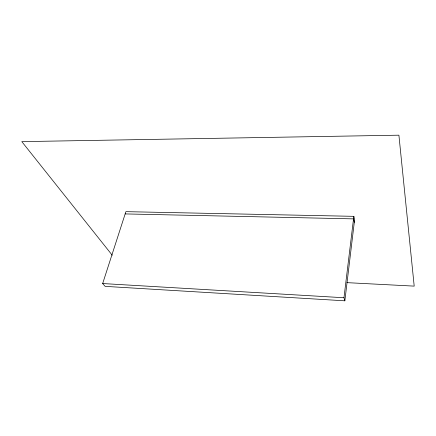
<?xml version="1.0" encoding="UTF-8"?>
<svg xmlns="http://www.w3.org/2000/svg" width="436" height="436" viewBox="0 0 436 436"><rect width="100%" height="100%" fill="white"/><g stroke="black" fill="none" stroke-linecap="round" stroke-linejoin="round"><path stroke-width="0.65" d="M344.854 300.818L354.588 219.804L353.841 216.332L125.895 211.656L102.662 283.542L105.136 286.365L344.854 300.818L343.977 297.744L353.841 216.332M125.165 213.918L353.531 218.872L354.283 222.333M346.98 282.648L414.2 286.125L398.907 135.182L21.8 141.624L112.265 255.245M102.662 283.542L343.977 297.744"/></g></svg>
